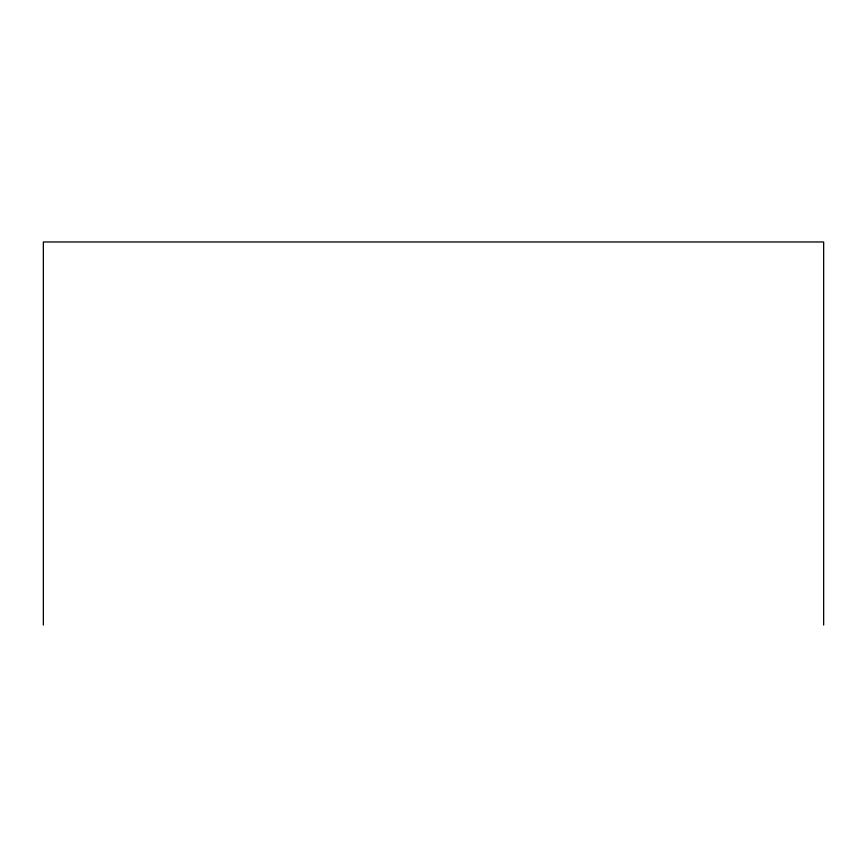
<?xml version="1.0" encoding="UTF-8"?>
<svg xmlns="http://www.w3.org/2000/svg" width="867" height="867" viewBox="0 0 867 867"><rect width="100%" height="100%" fill="white"/><g stroke="black" fill="none" stroke-linecap="round" stroke-linejoin="round"><path stroke-width="1.3" d="M823.65 625.031L823.65 241.969L43.35 241.969L43.35 625.031"/></g></svg>
